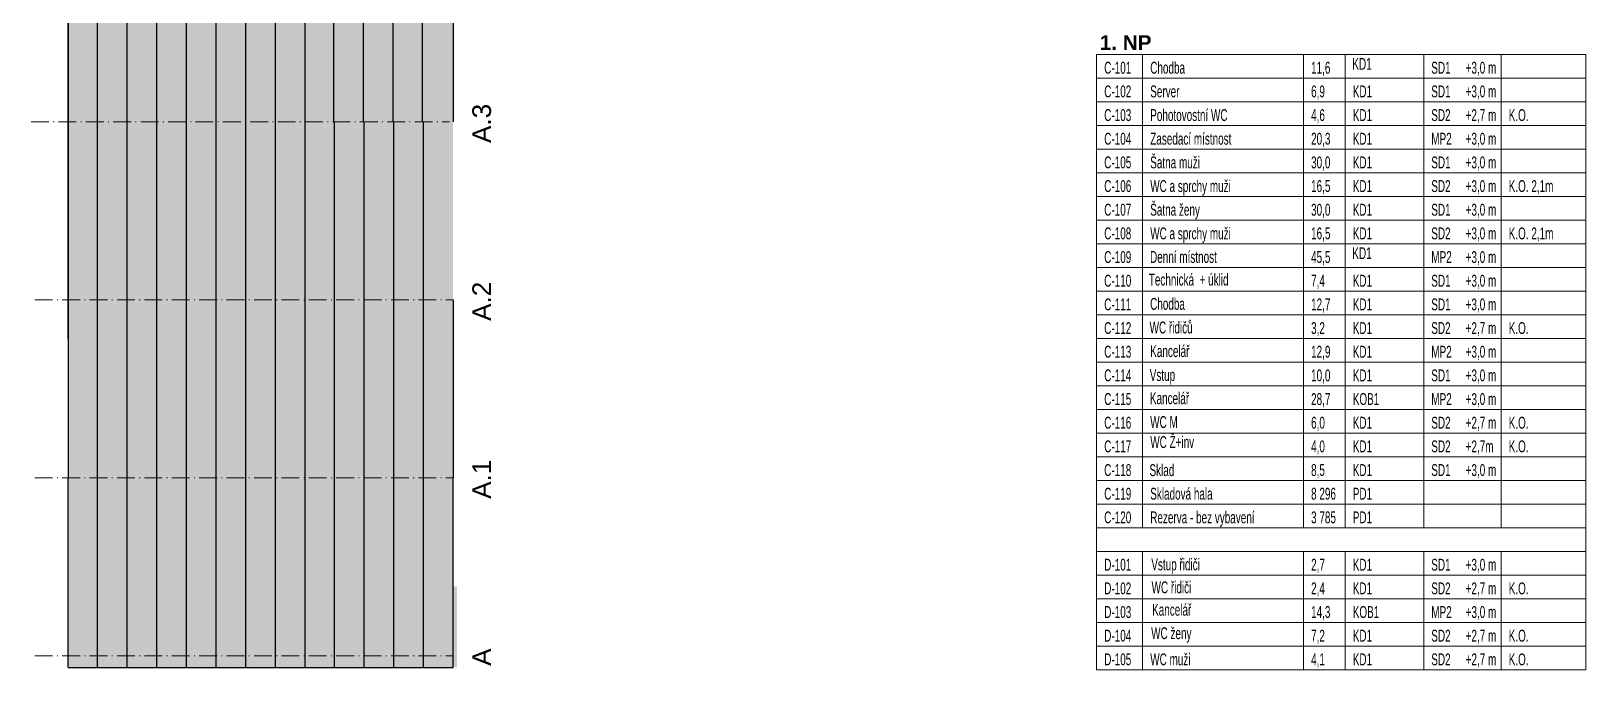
# Model space of a CAD drawing. Header units: millimetres. Extents: x 325046 to 1268204, y 1875583 to 2761998.
# Drawn here: x 1158292 to 1210771, y 2470465 to 2492004 of the extents above; entities that cross this region are included whole.
import ezdxf
from ezdxf.enums import TextEntityAlignment as Align

# ---------------------------------------------------------------- set-up
doc = ezdxf.new("R2010")
doc.units = ezdxf.units.MM
doc.header["$LTSCALE"] = 100
doc.linetypes.add('ACAD_ISO10W100', pattern=[18.5, 12, -3, 0.5, -3])
doc.layers.add('FASÁDY filling', color=7, linetype='Continuous', lineweight=5)
doc.layers.add('Objekty - osy', color=5, linetype='ACAD_ISO10W100', lineweight=20)
doc.layers.add('FASÁDY kresba', color=7, linetype='Continuous')
doc.layers.add('Legenda', color=7, linetype='Continuous')
doc.layers.add('Popis OS', color=7, linetype='Continuous', true_color=0xbd0a5d)
doc.styles.add('ARIEL', font='arialbd.ttf')
doc.styles.add('ARIL-TENKÝ', font='arial.ttf')
doc.styles.add('ROZPISKA', font='arial.ttf', dxfattribs={"width": 0.6})

msp = doc.modelspace()

# ---------------------------------------------------------------- hatches: boundary and pattern name
at = {"layer": 'FASÁDY filling', "ltscale": 200, "true_color": 0x373f43}
h = msp.add_hatch(color=149, dxfattribs=at)
h.dxf.hatch_style = 1
h.paths.add_polyline_path([(1159529, 2488906.7), (1159529, 2494906.7), (1172529, 2494906.7), (1172529, 2488906.7)])
h = msp.add_hatch(color=149, dxfattribs=at)
h.dxf.hatch_style = 1
h.paths.add_polyline_path([(1159529, 2482906.7), (1159529, 2488906.7), (1172529, 2488906.7), (1172529, 2482906.7)])
h = msp.add_hatch(color=149, dxfattribs=at)
h.dxf.hatch_style = 1
h.paths.add_polyline_path([(1159528.1, 2476906.7), (1159528.1, 2482906.7), (1172528.1, 2482906.7), (1172528.1, 2476906.7)])
h = msp.add_hatch(color=149, dxfattribs=at)
h.dxf.hatch_style = 1
h.paths.add_polyline_path([(1159537.6, 2470547.7), (1159528.1, 2476906.7), (1172528.1, 2476906.7), (1172528.1, 2470547.7)])
h = msp.add_hatch(dxfattribs=at)
h.set_pattern_fill('ANSI31', color=149, angle=450)
h.set_pattern_definition([(135, (1009378.38732, 2650512.61766), (-0.08838834765, -0.08838834765), [])])
h.paths.add_polyline_path([(1171585.1, 2473285.1), (1171585.1, 2470547.7), (1172663.6, 2470547.7), (1172663.6, 2473285.1)])

# ---------------------------------------------------------------- linework, layer by layer
at = {"layer": 'FASÁDY kresba'}
for p, q in [((1159538.5, 2481631.6), (1159538.5, 2561367.7)), ((1159537.6, 2494942.7), (1159537.6, 2482942.7)), ((1160537.4, 2488942.7), (1160537.4, 2494942.7)), ((1161537.4, 2488942.7), (1161537.4, 2494942.7)), ((1162537.4, 2488942.7), (1162537.4, 2494942.7)), ((1163537.4, 2488942.7), (1163540.6, 2495292.7)), ((1164537.4, 2488942.7), (1164537.4, 2495292.7)), ((1165534.3, 2488942.7), (1165534.3, 2495292.7)), ((1166537.4, 2488942.7), (1166537.4, 2494942.7)), ((1167537.4, 2488942.7), (1167537.4, 2494942.7)), ((1168507.8, 2488942.7), (1168507.8, 2494942.7)), ((1169507.8, 2488942.7), (1169507.8, 2494942.7)), ((1170507.8, 2488942.7), (1170507.8, 2494942.7)), ((1171504.7, 2488942.7), (1171504.7, 2495292.7)), ((1172537.6, 2494942.7), (1172537.6, 2488942.7)), ((1160537.6, 2482942.7), (1160537.6, 2488942.7)), ((1161537.6, 2482942.7), (1161537.6, 2488942.7)), ((1162537.6, 2482942.7), (1162537.6, 2488942.7)), ((1163537.6, 2482942.7), (1163537.6, 2488942.7)), ((1164537.6, 2482942.7), (1164537.6, 2488942.7)), ((1165537.6, 2482942.7), (1165537.6, 2488942.7)), ((1166537.6, 2482942.7), (1166537.6, 2488942.7)), ((1167537.6, 2482942.7), (1167537.6, 2488942.7)), ((1168537.6, 2482942.7), (1168537.6, 2488942.7)), ((1169537.6, 2482942.7), (1169537.6, 2488942.7)), ((1170537.6, 2482942.7), (1170537.6, 2488942.7)), ((1171537.6, 2482942.7), (1171537.6, 2488942.7)), ((1159537.6, 2482942.7), (1159537.6, 2476942.7)), ((1160537.6, 2476942.7), (1160537.6, 2482942.7)), ((1161537.6, 2476942.7), (1161537.6, 2482942.7)), ((1162537.6, 2476942.7), (1162537.6, 2482942.7)), ((1163537.6, 2476942.7), (1163537.6, 2482942.7)), ((1164537.6, 2476942.7), (1164537.6, 2482942.7)), ((1165537.6, 2476942.7), (1165537.6, 2482942.7)), ((1166537.6, 2476942.7), (1166537.6, 2482942.7)), ((1167537.6, 2476942.7), (1167537.6, 2482942.7)), ((1168537.6, 2476942.7), (1168537.6, 2482942.7)), ((1169537.6, 2476942.7), (1169537.6, 2482942.7)), ((1170537.6, 2476942.7), (1170537.6, 2482942.7)), ((1171537.6, 2476942.7), (1171537.6, 2482942.7)), ((1172537.6, 2482942.7), (1172537.6, 2476942.7)), ((1159537.6, 2470547.7), (1159537.6, 2476942.7)), ((1160537.6, 2470547.7), (1160537.6, 2476942.7)), ((1161537.6, 2470547.7), (1161537.6, 2476942.7)), ((1162537.6, 2470547.7), (1162537.6, 2476942.7)), ((1163537.6, 2470547.7), (1163537.6, 2476942.7)), ((1164537.6, 2470547.7), (1164537.6, 2476942.7)), ((1165537.6, 2470547.7), (1165537.6, 2476942.7)), ((1166537.6, 2470547.7), (1166537.6, 2476942.7)), ((1167537.6, 2470547.7), (1167537.6, 2476942.7)), ((1168537.6, 2470547.7), (1168537.6, 2476942.7)), ((1169537.6, 2470547.7), (1169537.6, 2476942.7)), ((1170537.6, 2470547.7), (1170537.6, 2476942.7)), ((1171537.6, 2470547.7), (1171537.6, 2476942.7)), ((1172537.6, 2470547.7), (1172537.6, 2476942.7)), ((1159537.6, 2470547.7), (1172537.6, 2470547.7))]:
    msp.add_line(p, q, dxfattribs=at)
at = {"layer": 'Legenda', "linetype": 'ByBlock', "lineweight": 18}
for p, q in [((1194255.9, 2484828.5), (1194255.9, 2491212.5)), ((1194255.9, 2491212.5), (1210770.6, 2491212.5)), ((1195809.1, 2484828.5), (1195809.1, 2491212.5)), ((1201238.5, 2475252.5), (1201238.5, 2491212.5)), ((1202644.9, 2475252.5), (1202644.9, 2491212.5)), ((1205294.9, 2484828.5), (1205294.9, 2491212.5)), ((1207908.3, 2484828.5), (1207908.3, 2491212.5)), ((1210770.6, 2484828.5), (1210770.6, 2491212.5)), ((1194255.9, 2490414.5), (1210770.6, 2490414.5)), ((1194255.9, 2489616.5), (1210770.6, 2489616.5)), ((1194255.9, 2488818.5), (1210770.6, 2488818.5)), ((1194255.9, 2488020.5), (1210770.6, 2488020.5)), ((1194255.9, 2487222.5), (1210770.6, 2487222.5)), ((1194255.9, 2486424.5), (1210770.6, 2486424.5)), ((1194255.9, 2485626.5), (1210770.6, 2485626.5)), ((1194255.9, 2484828.5), (1210770.6, 2484828.5)), ((1194255.9, 2470464.5), (1194255.9, 2484828.5)), ((1194255.9, 2484828.5), (1210770.6, 2484828.5)), ((1195809.1, 2475252.5), (1195809.1, 2484828.5)), ((1202644.9, 2475252.5), (1202644.9, 2484828.5)), ((1205294.9, 2475252.5), (1205294.9, 2484828.5)), ((1207908.3, 2475252.5), (1207908.3, 2484828.5)), ((1210770.6, 2470464.5), (1210770.6, 2484828.5)), ((1194255.9, 2484030.5), (1210770.6, 2484030.5)), ((1194255.9, 2483232.5), (1210770.6, 2483232.5)), ((1194255.9, 2482434.5), (1210770.6, 2482434.5)), ((1194255.9, 2481636.5), (1210770.6, 2481636.5)), ((1194255.9, 2480838.5), (1210770.6, 2480838.5)), ((1194255.9, 2480040.5), (1210770.6, 2480040.5)), ((1194255.9, 2479242.5), (1210770.6, 2479242.5)), ((1194255.9, 2478444.5), (1210770.6, 2478444.5)), ((1194255.9, 2477646.5), (1210770.6, 2477646.5)), ((1194255.9, 2476848.5), (1210770.6, 2476848.5)), ((1194255.9, 2476050.5), (1210770.6, 2476050.5)), ((1194255.9, 2475252.5), (1210770.6, 2475252.5)), ((1194255.9, 2475252.5), (1201238.5, 2475252.5)), ((1202644.9, 2475252.5), (1210770.6, 2475252.5)), ((1194255.9, 2474454.5), (1210770.6, 2474454.5)), ((1195809.1, 2470464.5), (1195809.1, 2474454.5)), ((1201238.5, 2470464.5), (1201238.5, 2474454.5)), ((1202644.9, 2470464.5), (1202644.9, 2474454.5)), ((1205294.9, 2470464.5), (1205294.9, 2474454.5)), ((1207908.3, 2470464.5), (1207908.3, 2474454.5)), ((1194255.9, 2473656.5), (1210770.6, 2473656.5)), ((1194255.9, 2472858.5), (1210770.6, 2472858.5)), ((1194255.9, 2472060.5), (1210770.6, 2472060.5)), ((1194255.9, 2471262.5), (1210770.6, 2471262.5)), ((1194255.9, 2470464.5), (1210770.6, 2470464.5))]:
    msp.add_line(p, q, dxfattribs=at)
at = {"layer": 'Objekty - osy', "ltscale": 0.5}
for p, q in [((1158292, 2488942.7), (1172412, 2488942.7)), ((1158417.8, 2482942.7), (1172537.8, 2482942.7)), ((1158417.8, 2476942.7), (1172537.8, 2476942.7)), ((1158417.8, 2470942.7), (1172537.8, 2470942.7))]:
    msp.add_line(p, q, dxfattribs=at)

# ---------------------------------------------------------------- texts
at = {"layer": 'Legenda', "linetype": 'ByBlock', "lineweight": 18, "style": 'ARIEL'}
msp.add_text('1. NP ', height=500, dxfattribs=at).set_placement((1194362.7, 2491367))
at = {"layer": 'Legenda', "linetype": 'ByBlock', "lineweight": 18, "style": 'ROZPISKA', "width": 0.6}
for s, p in [('C-101', (1194512.7, 2490569)), ('Chodba ', (1196066, 2490569)), ('11,6', (1201495.3, 2490569)), ('KD1', (1202887.5, 2490700.1)), ('SD1', (1205551.7, 2490569)), ('+3,0 m', (1206711.6, 2490569)), ('C-102', (1194512.7, 2489771)), ('Server', (1196066, 2489771)), ('6,9', (1201495.3, 2489771)), ('KD1', (1202901.7, 2489771)), ('SD1', (1205551.7, 2489771)), ('+3,0 m', (1206711.6, 2489771)), ('C-103', (1194512.7, 2488973)), ('Pohotovostní WC', (1196066, 2488973)), ('4,6', (1201495.3, 2488973)), ('KD1', (1202901.7, 2488973)), ('SD2', (1205551.7, 2488973)), ('+2,7 m', (1206711.6, 2488973)), ('K.O.', (1208165.1, 2488973)), ('C-104', (1194512.7, 2488175)), ('Zasedací místnost', (1196066, 2488175)), ('20,3', (1201495.3, 2488175)), ('KD1', (1202901.7, 2488175)), ('MP2', (1205551.7, 2488175)), ('+3,0 m', (1206711.6, 2488175)), ('C-105', (1194512.7, 2487377)), ('Šatna muži', (1196066, 2487377)), ('30,0', (1201495.3, 2487377)), ('KD1', (1202901.7, 2487377)), ('SD1', (1205551.7, 2487377)), ('+3,0 m', (1206711.6, 2487377)), ('C-106', (1194512.7, 2486579)), ('WC a sprchy muži', (1196066, 2486579)), ('16,5', (1201495.3, 2486579)), ('KD1', (1202901.7, 2486579)), ('SD2', (1205551.7, 2486579)), ('+3,0 m', (1206711.6, 2486579)), ('K.O. 2,1m', (1208165.1, 2486579)), ('C-107', (1194512.7, 2485781)), ('Šatna ženy', (1196066, 2485781)), ('30,0', (1201495.3, 2485781)), ('KD1', (1202901.7, 2485781)), ('SD1', (1205551.7, 2485781)), ('+3,0 m', (1206711.6, 2485781)), ('C-108', (1194512.7, 2484983)), ('WC a sprchy muži', (1196066, 2484983)), ('16,5', (1201495.3, 2484983)), ('SD2', (1205551.7, 2484983)), ('+3,0 m', (1206711.6, 2484983)), ('K.O. 2,1m', (1208165.1, 2484983)), ('KD1', (1202901.7, 2484983)), ('C-109', (1194512.7, 2484185)), ('45,5', (1201495.3, 2484185)), ('KD1', (1202887.5, 2484316.1)), ('MP2', (1205551.7, 2484185)), ('+3,0 m', (1206711.6, 2484185)), ('C-110', (1194512.7, 2483387)), ('7,4', (1201495.3, 2483387)), ('KD1', (1202901.7, 2483387)), ('SD1', (1205551.7, 2483387)), ('+3,0 m', (1206711.6, 2483387)), ('C-111', (1194512.7, 2482589)), ('12,7', (1201495.3, 2482589)), ('KD1', (1202901.7, 2482589)), ('SD1', (1205551.7, 2482589)), ('+3,0 m', (1206711.6, 2482589)), ('C-112', (1194512.7, 2481791)), ('3,2', (1201495.3, 2481791)), ('KD1', (1202901.7, 2481791)), ('SD2', (1205551.7, 2481791)), ('+2,7 m', (1206711.6, 2481791)), ('K.O.', (1208165.1, 2481791)), ('C-113', (1194512.7, 2480993)), ('12,9', (1201495.3, 2480993)), ('KD1', (1202901.7, 2480993)), ('MP2', (1205551.7, 2480993)), ('+3,0 m', (1206711.6, 2480993)), ('C-114', (1194512.7, 2480195)), ('10,0', (1201495.3, 2480195)), ('KD1', (1202901.7, 2480195)), ('SD1', (1205551.7, 2480195)), ('+3,0 m', (1206711.6, 2480195)), ('C-115', (1194512.7, 2479397)), ('28,7', (1201495.3, 2479397)), ('KOB1', (1202901.7, 2479397)), ('MP2', (1205551.7, 2479397)), ('+3,0 m', (1206711.6, 2479397)), ('C-116', (1194512.7, 2478599)), ('6,0', (1201495.3, 2478599)), ('KD1', (1202901.7, 2478599)), ('SD2', (1205551.7, 2478599)), ('+2,7 m', (1206711.6, 2478599)), ('K.O.', (1208165.1, 2478599)), ('C-117', (1194512.7, 2477801)), ('4,0', (1201495.3, 2477801)), ('KD1', (1202901.7, 2477801)), ('SD2', (1205551.7, 2477801)), ('+2,7m', (1206711.6, 2477801)), ('K.O.', (1208165.1, 2477801)), ('C-118', (1194512.7, 2477003)), ('8,5', (1201495.3, 2477003)), ('KD1', (1202901.7, 2477003)), ('SD1', (1205551.7, 2477003)), ('+3,0 m', (1206711.6, 2477003)), ('C-119', (1194512.7, 2476205)), ('Skladová hala', (1196066, 2476205)), ('8 296', (1201495.3, 2476205)), ('PD1', (1202901.7, 2476205)), ('C-120', (1194512.7, 2475407)), ('Rezerva - bez vybavení', (1196066, 2475407)), ('3 785', (1201495.3, 2475407)), ('PD1', (1202901.7, 2475407)), ('D-101', (1194512.7, 2473811)), ('2,7', (1201495.3, 2473811)), ('KD1', (1202901.7, 2473811)), ('SD1', (1205551.7, 2473811)), ('+3,0 m', (1206711.6, 2473811)), ('D-102', (1194512.7, 2473013)), ('2,4', (1201495.3, 2473013)), ('KD1', (1202901.7, 2473013)), ('SD2', (1205551.7, 2473013)), ('+2,7 m', (1206711.6, 2473013)), ('K.O.', (1208165.1, 2473013)), ('D-103', (1194512.7, 2472215)), ('14,3', (1201495.3, 2472215)), ('KOB1', (1202901.7, 2472215)), ('MP2', (1205551.7, 2472215)), ('+3,0 m', (1206711.6, 2472215)), ('D-104', (1194512.7, 2471417)), ('7,2', (1201495.3, 2471417)), ('KD1', (1202901.7, 2471417)), ('SD2', (1205551.7, 2471417)), ('+2,7 m', (1206711.6, 2471417)), ('K.O.', (1208165.1, 2471417)), ('D-105', (1194512.7, 2470619)), ('WC muži', (1196066, 2470619)), ('4,1', (1201495.3, 2470619)), ('KD1', (1202901.7, 2470619)), ('SD2', (1205551.7, 2470619)), ('+2,7 m', (1206711.6, 2470619)), ('K.O.', (1208165.1, 2470619))]:
    msp.add_text(s, height=400, dxfattribs=at).set_placement(p)
at = {"layer": 'Legenda', "linetype": 'ByBlock', "lineweight": 18, "char_height": 400, "width": 3980.887, "style": 'ROZPISKA'}
for s, insert, attachment_point in [('Denní místnost ', (1198314.7, 2484589.1, 0), 3), ('Technická  + úklid', (1198709.1, 2483824.4, 0), 3), ('Chodba', (1197236.3, 2483006.3, 0), 3), ('WC řidičů', (1197497.3, 2482209.7, 0), 3), ('Kancelář', (1197388.4, 2481413.1, 0), 3), ('Vstup', (1196906.1, 2480607.2, 0), 3), ('Kancelář', (1197379.3, 2479823.7, 0), 3), ('WC M', (1196995.3, 2479022.1), 3), ('WC Ž+inv', (1197547.8, 2478345.9), 3), ('Sklad ', (1196879.2, 2477399.7, 0), 3), ('Vstup řidiči', (1196101.8, 2474220.6, 0), 1), ('WC řidiči', (1196111, 2473446.6), 1), ('Kancelář', (1196129.2, 2472691.1), 1), ('WC ženy', (1196097.6, 2471900.4, 0), 1)]:
    msp.add_mtext(s, dxfattribs=dict(at, insert=insert, attachment_point=attachment_point))
at = {"layer": 'Popis OS', "linetype": 'ByBlock', "style": 'ARIL-TENKÝ'}
for s, p in [('A.3', (1173499.6, 2488892.7)), ('A.2', (1173499.6, 2482892.7)), ('A.1', (1173499.6, 2476892.7)), ('A', (1173499.6, 2470892.7))]:
    msp.add_text(s, height=630, rotation=90, dxfattribs=at).set_placement(p, align=Align.MIDDLE_CENTER)

doc.saveas('drawing.dxf')
